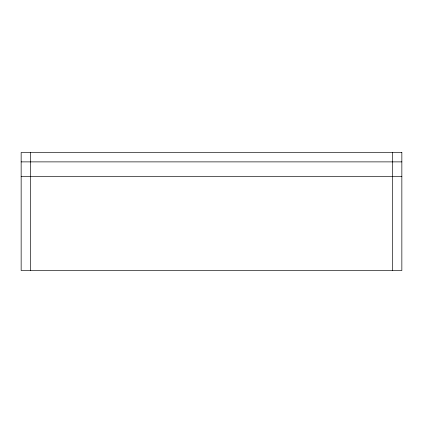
<?xml version="1.0" encoding="UTF-8"?>
<svg xmlns="http://www.w3.org/2000/svg" width="423" height="423" viewBox="0 0 423 423"><rect width="100%" height="100%" fill="white"/><g stroke="black" fill="none" stroke-linecap="round" stroke-linejoin="round"><path stroke-width="0.63" d="M21.15 161.882L401.85 161.882M21.15 176.46L401.85 176.46M392.444 152.476L392.444 270.524M30.556 152.476L30.556 270.524M401.85 152.476L21.15 152.476L21.15 270.524L401.85 270.524L401.85 152.476"/></g></svg>
